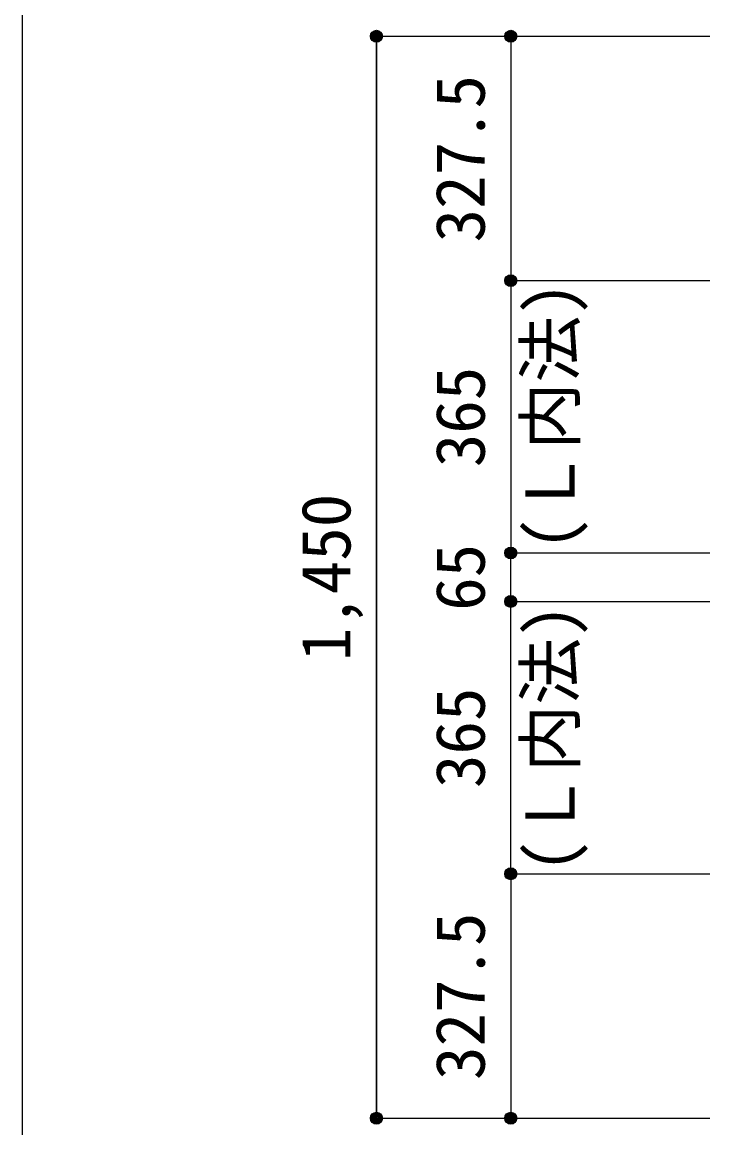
# Model space of a CAD drawing. Units: millimetres at full size, sheet at 1:30. Extents: x -5973 to 5954, y -4195 to 4201.
# Drawn here: x -5973 to -5051, y -2480 to -998 of the extents above; entities that cross this region are included whole.
import ezdxf
from ezdxf.enums import TextEntityAlignment as Align

# ---------------------------------------------------------------- set-up
doc = ezdxf.new("R2010")
doc.units = ezdxf.units.MM
doc.header["$LTSCALE"] = 30
doc.header["$PDMODE"] = 32
doc.header["$PDSIZE"] = 15
for name, color, linetype in [('0-7_文字', 4, 'Continuous'), ('0-D_寸法', 4, 'Continuous'), ('F-0_枠', 6, 'Continuous')]:
    doc.layers.add(name, color=color, linetype=linetype)
doc.styles.add('ＭＳ ゴシック', font='')
doc.styles.get('ＭＳ ゴシック').set_extended_font_data('MS Gothic')

msp = doc.modelspace()

# ---------------------------------------------------------------- linework, layer by layer
at = {"layer": '0-D_寸法'}
for p, q in [((-5497.84, -1017.16), (-5317.84, -1017.16)), ((-5497.84, -1017.16), (-5317.84, -1017.16)), ((-5497.84, -1017.16), (-5497.84, -2467.16)), ((-5497.84, -2467.16), (-5497.84, -1017.16)), ((-5497.84, -1017.16), (-5497.84, -2467.16)), ((-5317.84, -1017.16), (-5050.8, -1017.16)), ((-5317.84, -1017.16), (-5317.84, -1344.66)), ((-5317.84, -1344.66), (-5317.84, -1709.66)), ((-5317.84, -1344.66), (-5050.8, -1344.66)), ((-5317.84, -1709.66), (-5050.8, -1709.66)), ((-5317.84, -1774.66), (-5317.84, -1709.66)), ((-5317.84, -1774.66), (-5050.8, -1774.66)), ((-5317.84, -2139.66), (-5317.84, -1774.66)), ((-5317.84, -2139.66), (-5050.8, -2139.66)), ((-5317.84, -2139.66), (-5317.84, -2467.16)), ((-5497.84, -2467.16), (-5317.84, -2467.16)), ((-5317.84, -2467.16), (-5050.8, -2467.16))]:
    msp.add_line(p, q, dxfattribs=at)
for centre, radius in [((-5497.84, -1017.16), 8), ((-5497.84, -1017.16), 7.2), ((-5497.84, -1017.16), 6.4), ((-5497.84, -1017.16), 5.6), ((-5497.84, -1017.16), 4.8), ((-5497.84, -1017.16), 4), ((-5497.84, -1017.16), 3.2), ((-5497.84, -1017.16), 2.4), ((-5497.84, -1017.16), 1.6), ((-5497.84, -1017.16), 0.8), ((-5317.84, -1017.16), 8), ((-5317.84, -1017.16), 7.2), ((-5317.84, -1017.16), 6.4), ((-5317.84, -1017.16), 5.6), ((-5317.84, -1017.16), 4.8), ((-5317.84, -1017.16), 4), ((-5317.84, -1017.16), 3.2), ((-5317.84, -1017.16), 2.4), ((-5317.84, -1017.16), 1.6), ((-5317.84, -1017.16), 0.8), ((-5317.84, -1344.66), 8), ((-5317.84, -1344.66), 7.2), ((-5317.84, -1344.66), 6.4), ((-5317.84, -1344.66), 5.6), ((-5317.84, -1344.66), 4.8), ((-5317.84, -1344.66), 4), ((-5317.84, -1344.66), 3.2), ((-5317.84, -1344.66), 2.4), ((-5317.84, -1344.66), 1.6), ((-5317.84, -1344.66), 0.8), ((-5317.84, -1709.66), 8), ((-5317.84, -1709.66), 7.2), ((-5317.84, -1709.66), 6.4), ((-5317.84, -1709.66), 5.6), ((-5317.84, -1709.66), 4.8), ((-5317.84, -1709.66), 4), ((-5317.84, -1709.66), 3.2), ((-5317.84, -1709.66), 2.4), ((-5317.84, -1709.66), 1.6), ((-5317.84, -1709.66), 0.8), ((-5317.84, -1774.66), 8), ((-5317.84, -1774.66), 7.2), ((-5317.84, -1774.66), 6.4), ((-5317.84, -1774.66), 5.6), ((-5317.84, -1774.66), 4.8), ((-5317.84, -1774.66), 4), ((-5317.84, -1774.66), 3.2), ((-5317.84, -1774.66), 2.4), ((-5317.84, -1774.66), 1.6), ((-5317.84, -1774.66), 0.8), ((-5317.84, -2139.66), 8), ((-5317.84, -2139.66), 7.2), ((-5317.84, -2139.66), 6.4), ((-5317.84, -2139.66), 5.6), ((-5317.84, -2139.66), 4.8), ((-5317.84, -2139.66), 4), ((-5317.84, -2139.66), 3.2), ((-5317.84, -2139.66), 2.4), ((-5317.84, -2139.66), 1.6), ((-5317.84, -2139.66), 0.8), ((-5497.84, -2467.16), 8), ((-5497.84, -2467.16), 7.2), ((-5317.84, -2467.16), 8), ((-5317.84, -2467.16), 7.2), ((-5497.84, -2467.16), 6.4), ((-5497.84, -2467.16), 5.6), ((-5497.84, -2467.16), 4.8), ((-5497.84, -2467.16), 4), ((-5497.84, -2467.16), 3.2), ((-5497.84, -2467.16), 2.4), ((-5497.84, -2467.16), 1.6), ((-5497.84, -2467.16), 0.8), ((-5317.84, -2467.16), 6.4), ((-5317.84, -2467.16), 5.6), ((-5317.84, -2467.16), 4.8), ((-5317.84, -2467.16), 4), ((-5317.84, -2467.16), 3.2), ((-5317.84, -2467.16), 2.4), ((-5317.84, -2467.16), 1.6), ((-5317.84, -2467.16), 0.8)]:
    msp.add_circle(centre, radius, dxfattribs=at)
at = {"layer": '0-D_寸法', "color": 7}
for p in [(-5497.84, -1017.16), (-5317.84, -1017.16), (-5317.84, -1017.16), (-5317.84, -1344.66), (-5317.84, -1344.66), (-5317.84, -1709.66), (-5317.84, -1709.66), (-5317.84, -1774.66), (-5317.84, -1774.66), (-5317.84, -2139.66), (-5317.84, -2139.66), (-5497.84, -2467.16), (-5317.84, -2467.16), (-5317.84, -2467.16), (-5317.84, -2467.16)]:
    msp.add_point(p, dxfattribs=at)
at = {"layer": 'F-0_枠'}
msp.add_line((-5972.88, 4201.15), (-5972.88, -4195.24), dxfattribs=at)

# ---------------------------------------------------------------- texts
at = {"layer": '0-7_文字', "style": 'ＭＳ ゴシック'}
for p in [(-5212.27, -1706.22), (-5212.27, -2138.11)]:
    msp.add_text('(Ｌ内法)', height=65.98, rotation=90, dxfattribs=at).set_placement(p, align=Align.BOTTOM_LEFT)
at = {"layer": '0-D_寸法', "style": 'ＭＳ ゴシック'}
for s, p in [('327.5', (-5332.84, -1293.41)), ('365', (-5332.84, -1594.66)), ('1,450', (-5512.84, -1854.66)), ('65', (-5332.84, -1787.16)), ('365', (-5332.84, -2024.66)), ('327.5', (-5332.84, -2415.91))]:
    msp.add_text(s, height=65.98, rotation=90, dxfattribs=at).set_placement(p, align=Align.BOTTOM_LEFT)

doc.saveas('drawing.dxf')
